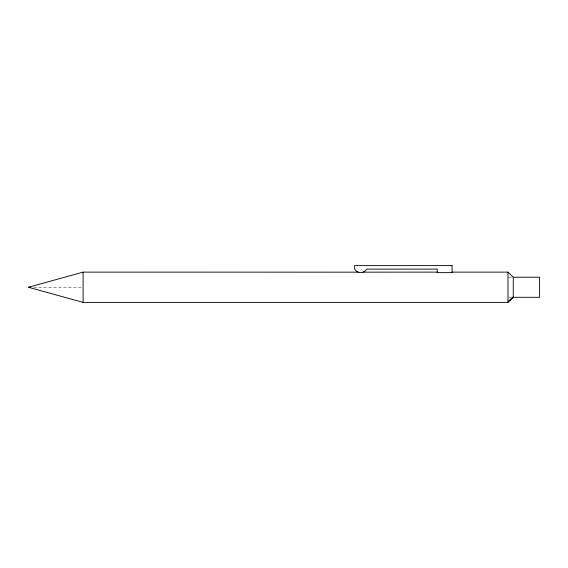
<?xml version="1.0" encoding="UTF-8"?>
<svg xmlns="http://www.w3.org/2000/svg" width="568" height="568" viewBox="0 0 568 568"><rect width="100%" height="100%" fill="white"/><g stroke="black" fill="none" stroke-linecap="round" stroke-linejoin="round"><path stroke-width="0.43" stroke-dasharray="2.84 2.13" d="M508.857 277.219L511.491 277.219M33.697 287.259L82.225 287.259M508.857 297.291L511.491 297.291"/><path stroke-width="0.85" d="M358.287 272.157L83.105 272.122L28.4 287.259L83.105 302.389L507.977 302.389L513.252 297.021L507.977 301.878L513.252 297.291L539.6 297.291L539.6 277.219L513.252 277.219L507.977 272.122L452.043 272.122M363.051 272.157L437.211 272.122M28.4 287.259L30.168 287.259M513.252 277.219L513.252 297.291M507.977 272.122L507.977 302.389M83.105 272.122L83.105 302.389M452.043 265.611L354.645 265.611L354.645 269.118A6.944 6.944 0 0 0 366.694 269.118L437.211 269.118L437.211 272.633L452.043 272.633L452.043 265.611"/></g></svg>
